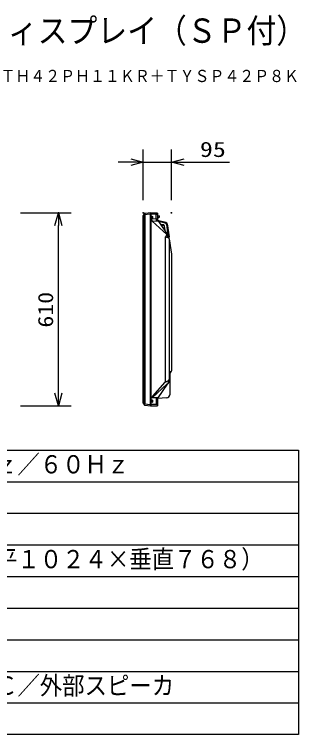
# Model space of a CAD drawing. Units: millimetres, scale not verified. Extents: x -63 to 63, y -57 to 57.
# Drawn here: x 17.5 to 62.5, y -56.5 to 57.4 of the extents above; entities that cross this region are included whole.
import ezdxf
from ezdxf.enums import TextEntityAlignment as Align

# ---------------------------------------------------------------- set-up
doc = ezdxf.new("R2010")
doc.units = ezdxf.units.MM
doc.header["$LTSCALE"] = 0.190236
doc.header["$PDMODE"] = 32
doc.header["$PDSIZE"] = 0.0951
for name, color, linetype in [('0-0_TOUROKU', 1, 'Continuous'), ('0-1_MOJI1', 2, 'Continuous'), ('0-2_WAKU', 1, 'Continuous'), ('0-3_GAIKEI', 1, 'Continuous'), ('0-4_SUNPO', 3, 'Continuous'), ('0-5_DEFPOINTS', 7, 'Continuous')]:
    doc.layers.add(name, color=color, linetype=linetype)
doc.styles.add('ＭＳ ゴシック', font='')
doc.styles.get('ＭＳ ゴシック').set_extended_font_data('MS Gothic')

# ---------------------------------------------------------------- blocks, each defined once
blk = doc.blocks.new('_OPEN30')
at = {"layer": '0-5_DEFPOINTS'}
blk.add_line((0, 0), (-1, 0), dxfattribs=at)
blk.add_lwpolyline([(-1, 0.26795), (0, 0), (-1, -0.26795)], dxfattribs=at)

msp = doc.modelspace()

# ---------------------------------------------------------------- linework, layer by layer
at = {"layer": '0-2_WAKU', "color": 4}
for p, q in [((-62.5001, -11.5), (62.5001, -11.5)), ((62.5001, -11.5), (62.5001, -56.5001)), ((62.5001, -56.5001), (-62.5001, -56.5001))]:
    msp.add_line(p, q, dxfattribs=at)
at = {"layer": '0-2_WAKU'}
for p, q in [((-62.5001, -16.5), (62.5001, -16.5)), ((-62.5001, -21.5), (62.5001, -21.5)), ((-62.5001, -26.5), (62.5001, -26.5)), ((-62.5001, -31.5001), (62.5001, -31.5001)), ((-62.5001, -36.5001), (62.5001, -36.5001)), ((-62.5001, -41.5001), (62.5001, -41.5001)), ((-62.5001, -46.5001), (62.5001, -46.5001)), ((-62.5001, -51.5001), (62.5001, -51.5001))]:
    msp.add_line(p, q, dxfattribs=at)
at = {"layer": '0-3_GAIKEI'}
for p, q in [((38.0707, 25.6734), (37.9164, 25.4265)), ((38.0707, -4.1642), (38.0707, 25.8802)), ((39.0528, 25.802), (38.0707, 25.7033)), ((38.1304, 25.9152), (38.1304, -4.1641)), ((39.0528, -4.4927), (39.0528, 26.002)), ((39.0528, 25.802), (39.1072, 25.802)), ((39.1072, 26.0061), (39.1072, -4.4969)), ((39.1072, 25.8116), (39.1274, 25.8116)), ((39.2633, 25.0597), (39.1072, 25.0654)), ((39.932, 25.8116), (39.1274, 25.8116)), ((39.932, 25.033), (39.932, 25.8116)), ((39.932, 25.8116), (40.1364, 25.8116)), ((40.3609, 25.4741), (40.1364, 25.4813)), ((40.1364, 25.2604), (40.3892, 25.2718)), ((40.3765, 25.4879), (40.3765, 25.5173)), ((40.392, 25.5323), (40.4282, 25.5311)), ((40.4765, 25.4081), (40.4765, 25.4811)), ((39.3139, 24.7265), (40.2414, 24.736)), ((39.3139, 24.7265), (41.6206, 22.5953)), ((40.1364, 25.0266), (39.3468, 25.0566)), ((41.3821, 24.4015), (40.2678, 24.7045)), ((41.0535, 24.134), (40.6552, 24.1479)), ((40.6838, 24.1073), (41.0189, 24.0956)), ((41.2134, 23.9273), (41.2132, 23.9273)), ((41.2134, 23.9273), (41.3113, 23.2155)), ((41.2512, 23.9122), (41.2444, 23.9616)), ((41.5769, 24.1916), (41.8083, 22.5093)), ((41.3594, 23.1472), (41.2678, 23.8127)), ((41.6138, 22.5312), (41.4068, 22.253)), ((41.4068, -0.7437), (41.4068, 22.253)), ((42.0266, 21.9104), (42.0266, -0.4129)), ((42.0266, 0.7565), (42.3642, 1.0397)), ((39.3139, -3.2173), (41.6922, -1.0258)), ((39.3978, -2.9654), (41.3945, -0.7542)), ((40.2414, -3.2267), (39.1902, -3.216)), ((38.0907, -4.1961), (37.9241, -3.9295)), ((38.0907, -4.1961), (39.0528, -4.2927)), ((40.1364, -4.3023), (39.1274, -4.3023)), ((39.932, -3.5238), (39.932, -4.3023)), ((40.1365, -3.4933), (40.1364, -4.4857))]:
    msp.add_line(p, q, dxfattribs=at)
at = {"layer": '0-3_GAIKEI', "color": 7}
for p, q in [((37.9164, -4.0954), (37.9164, 25.6122)), ((38.0707, 25.8802), (37.9241, 25.6462)), ((39.0959, 26.0061), (40.0861, 26.0089)), ((40.1364, 25.9581), (40.1364, 25.0266)), ((41.5004, 24.4892), (40.1791, 24.8338)), ((40.2411, 24.7363), (41.8083, 22.5093)), ((41.696, 24.2794), (41.9854, 22.2202)), ((42.0266, 21.9104), (42.3667, 19.5072)), ((42.3667, 19.5072), (42.3667, 1.0397)), ((42.0266, 0.6378), (42.2773, 0.8482)), ((42.0892, 0.577), (42.0891, -2.7413)), ((40.2414, -3.2267), (41.7613, -1.0559)), ((40.1862, -4.447), (40.1864, -3.3185)), ((41.6153, -3.2407), (40.1864, -3.3313)), ((37.9241, -4.1295), (38.0719, -4.3651)), ((38.13, -4.4001), (39.0552, -4.493)), ((39.0552, -4.493), (40.1471, -4.4912))]:
    msp.add_line(p, q, dxfattribs=at)
msp.add_lwpolyline([(39.0959, 26.0061), (38.2468, 25.9213), (38.1317, 25.9153)], dxfattribs=at)
at = {"layer": '0-3_GAIKEI'}
for points in [[(41.0189, 24.0957), (41.02, 24.0956), (41.0211, 24.0956), (41.0223, 24.0955), (41.0234, 24.0955), (41.0245, 24.0954), (41.0256, 24.0954), (41.0267, 24.0953), (41.0278, 24.0952), (41.029, 24.0951), (41.0301, 24.095), (41.0312, 24.0949), (41.0323, 24.0948), (41.0334, 24.0947), (41.0345, 24.0946), (41.0356, 24.0945), (41.0367, 24.0943), (41.0379, 24.0942), (41.039, 24.0941), (41.0401, 24.0939), (41.0412, 24.0938), (41.0423, 24.0936), (41.0434, 24.0934), (41.0445, 24.0933), (41.0456, 24.0931), (41.0467, 24.0929), (41.0478, 24.0927), (41.0489, 24.0925), (41.05, 24.0923), (41.0511, 24.0921), (41.0522, 24.0919), (41.0533, 24.0917), (41.0544, 24.0915), (41.0555, 24.0913), (41.0566, 24.091), (41.0577, 24.0908), (41.0588, 24.0906), (41.0599, 24.0903), (41.061, 24.0901), (41.0621, 24.0898)], [(41.1321, 24.1151), (41.1298, 24.1162), (41.1275, 24.1173), (41.1251, 24.1183), (41.1228, 24.1192), (41.1204, 24.1202), (41.1181, 24.1211), (41.1157, 24.122), (41.1133, 24.1229), (41.1109, 24.1237), (41.1085, 24.1245), (41.106, 24.1253), (41.1036, 24.126), (41.1012, 24.1267), (41.0987, 24.1274), (41.0963, 24.128), (41.0938, 24.1286), (41.0913, 24.1292), (41.0888, 24.1297), (41.0863, 24.1302), (41.0838, 24.1307), (41.0813, 24.1312), (41.0788, 24.1316), (41.0763, 24.132), (41.0738, 24.1323), (41.0713, 24.1327), (41.0687, 24.133), (41.0662, 24.1332), (41.0637, 24.1334), (41.0611, 24.1336), (41.0586, 24.1338), (41.0561, 24.1339), (41.0535, 24.134)], [(41.0621, 24.0898), (41.0631, 24.0895), (41.0642, 24.0893), (41.0653, 24.089), (41.0664, 24.0887), (41.0675, 24.0884), (41.0686, 24.0881), (41.0696, 24.0878), (41.0707, 24.0875), (41.0718, 24.0872), (41.0729, 24.0869), (41.0739, 24.0866), (41.075, 24.0862), (41.0761, 24.0859), (41.0771, 24.0856), (41.0782, 24.0852), (41.0792, 24.0849), (41.0803, 24.0845), (41.0814, 24.0841), (41.0824, 24.0838), (41.0835, 24.0834), (41.0845, 24.083), (41.0856, 24.0826), (41.0866, 24.0822), (41.0877, 24.0819), (41.0887, 24.0815), (41.0898, 24.081), (41.0908, 24.0806), (41.0918, 24.0802), (41.0929, 24.0798), (41.0939, 24.0794), (41.0949, 24.0789), (41.096, 24.0785), (41.097, 24.0781), (41.098, 24.0776), (41.099, 24.0771), (41.1001, 24.0767), (41.1011, 24.0762), (41.1021, 24.0757), (41.1031, 24.0753)], [(41.1031, 24.0753), (41.1041, 24.0748), (41.1051, 24.0743), (41.1061, 24.0738), (41.1071, 24.0733), (41.1081, 24.0728), (41.1091, 24.0723), (41.1101, 24.0718), (41.1111, 24.0713), (41.1121, 24.0707), (41.1131, 24.0702), (41.1141, 24.0697), (41.115, 24.0691), (41.116, 24.0686), (41.117, 24.068), (41.118, 24.0675), (41.1189, 24.0669), (41.1199, 24.0663), (41.1208, 24.0658), (41.1218, 24.0652), (41.1228, 24.0646), (41.1237, 24.064), (41.1247, 24.0634), (41.1256, 24.0628), (41.1265, 24.0622), (41.1275, 24.0616), (41.1284, 24.061), (41.1293, 24.0604), (41.1303, 24.0597), (41.1312, 24.0591), (41.1321, 24.0585), (41.133, 24.0578), (41.1339, 24.0572), (41.1349, 24.0565), (41.1358, 24.0559), (41.1367, 24.0552), (41.1376, 24.0545), (41.1385, 24.0539), (41.1393, 24.0532), (41.1402, 24.0525)], [(41.2078, 24.0527), (41.2063, 24.0547), (41.2048, 24.0568), (41.2032, 24.0588), (41.2016, 24.0607), (41.2, 24.0627), (41.1983, 24.0647), (41.1967, 24.0666), (41.195, 24.0685), (41.1933, 24.0703), (41.1915, 24.0722), (41.1898, 24.074), (41.188, 24.0758), (41.1862, 24.0776), (41.1843, 24.0794), (41.1825, 24.0811), (41.1806, 24.0829), (41.1787, 24.0845), (41.1768, 24.0862), (41.1749, 24.0879), (41.1729, 24.0895), (41.1709, 24.0911), (41.1689, 24.0926), (41.1669, 24.0942), (41.1648, 24.0957), (41.1628, 24.0972), (41.1607, 24.0986), (41.1586, 24.1001), (41.1565, 24.1015), (41.1544, 24.1029), (41.1522, 24.1042), (41.15, 24.1056), (41.1478, 24.1069), (41.1456, 24.1081), (41.1434, 24.1094), (41.1412, 24.1106), (41.1389, 24.1118), (41.1367, 24.1129), (41.1344, 24.114), (41.1321, 24.1151)], [(41.1402, 24.0525), (41.1411, 24.0518), (41.142, 24.0511), (41.1429, 24.0504), (41.1437, 24.0497), (41.1446, 24.049), (41.1455, 24.0483), (41.1463, 24.0476), (41.1472, 24.0469), (41.1481, 24.0462), (41.1489, 24.0454), (41.1497, 24.0447), (41.1506, 24.044), (41.1514, 24.0432), (41.1523, 24.0425), (41.1531, 24.0417), (41.1539, 24.041), (41.1547, 24.0402), (41.1555, 24.0394), (41.1563, 24.0387), (41.1572, 24.0379), (41.158, 24.0371), (41.1587, 24.0363), (41.1595, 24.0355), (41.1603, 24.0347), (41.1611, 24.0339), (41.1619, 24.0331), (41.1627, 24.0323), (41.1634, 24.0315), (41.1642, 24.0307), (41.165, 24.0299), (41.1657, 24.029), (41.1665, 24.0282), (41.1672, 24.0274), (41.168, 24.0265), (41.1687, 24.0257), (41.1694, 24.0249), (41.1701, 24.024), (41.1709, 24.0231), (41.1716, 24.0223)], [(41.1716, 24.0223), (41.1723, 24.0214), (41.173, 24.0206), (41.1737, 24.0197), (41.1744, 24.0188), (41.1751, 24.0179), (41.1758, 24.017), (41.1765, 24.0162), (41.1771, 24.0153), (41.1778, 24.0144), (41.1785, 24.0135), (41.1791, 24.0126), (41.1798, 24.0117), (41.1804, 24.0108), (41.1811, 24.0098), (41.1817, 24.0089), (41.1824, 24.008), (41.183, 24.0071), (41.1836, 24.0061), (41.1842, 24.0052), (41.1848, 24.0043), (41.1854, 24.0033), (41.186, 24.0024), (41.1866, 24.0014), (41.1872, 24.0005), (41.1878, 23.9995), (41.1884, 23.9986), (41.189, 23.9976), (41.1895, 23.9967), (41.1901, 23.9957), (41.1906, 23.9947), (41.1912, 23.9937), (41.1917, 23.9928), (41.1923, 23.9918), (41.1928, 23.9908), (41.1933, 23.9898), (41.1939, 23.9888), (41.1944, 23.9878), (41.1949, 23.9868), (41.1954, 23.9858)], [(41.1954, 23.9858), (41.1959, 23.9848), (41.1964, 23.9838), (41.1969, 23.9828), (41.1973, 23.9818), (41.1978, 23.9808), (41.1983, 23.9798), (41.1987, 23.9788), (41.1992, 23.9777), (41.1996, 23.9767), (41.2001, 23.9757), (41.2005, 23.9746), (41.2009, 23.9736), (41.2014, 23.9726), (41.2018, 23.9715), (41.2022, 23.9705), (41.2026, 23.9695), (41.203, 23.9684), (41.2034, 23.9674), (41.2038, 23.9663), (41.2042, 23.9653), (41.2045, 23.9642), (41.2049, 23.9632), (41.2053, 23.9621), (41.2056, 23.961), (41.206, 23.96), (41.2063, 23.9589), (41.2067, 23.9578), (41.207, 23.9568), (41.2073, 23.9557), (41.2076, 23.9546), (41.2079, 23.9536), (41.2082, 23.9525), (41.2085, 23.9514), (41.2088, 23.9503), (41.2091, 23.9492), (41.2094, 23.9481), (41.2097, 23.9471), (41.2099, 23.946), (41.2102, 23.9449)], [(41.2444, 23.9616), (41.2441, 23.9641), (41.2437, 23.9666), (41.2433, 23.9692), (41.2428, 23.9717), (41.2423, 23.9742), (41.2418, 23.9766), (41.2413, 23.9791), (41.2407, 23.9816), (41.2401, 23.9841), (41.2395, 23.9865), (41.2388, 23.989), (41.2381, 23.9914), (41.2373, 23.9939), (41.2366, 23.9963), (41.2358, 23.9987), (41.235, 24.0011), (41.2341, 24.0035), (41.2332, 24.0059), (41.2323, 24.0083), (41.2313, 24.0106), (41.2304, 24.013), (41.2294, 24.0153), (41.2283, 24.0176), (41.2273, 24.0199), (41.2262, 24.0222), (41.225, 24.0245), (41.2239, 24.0268), (41.2227, 24.029), (41.2215, 24.0313), (41.2202, 24.0335), (41.219, 24.0357), (41.2177, 24.0379), (41.2163, 24.04), (41.215, 24.0422), (41.2136, 24.0443), (41.2122, 24.0464), (41.2108, 24.0485), (41.2093, 24.0506), (41.2078, 24.0527)], [(41.2102, 23.9449), (41.2104, 23.9438), (41.2107, 23.9427), (41.2109, 23.9416), (41.2112, 23.9405), (41.2114, 23.9394), (41.2116, 23.9383), (41.2118, 23.9372), (41.212, 23.9361), (41.2122, 23.935), (41.2124, 23.9339), (41.2126, 23.9328), (41.2128, 23.9317), (41.213, 23.9306), (41.2131, 23.9295), (41.2133, 23.9284), (41.2134, 23.9273)], [(41.2134, 23.9273), (41.2132, 23.9273), (41.3111, 23.2159)], [(41.2563, 23.8833), (41.2562, 23.8842), (41.256, 23.8851), (41.2558, 23.886), (41.2557, 23.8869), (41.2555, 23.8878), (41.2554, 23.8887), (41.2552, 23.8896), (41.255, 23.8905), (41.2549, 23.8914), (41.2547, 23.8923), (41.2546, 23.8932), (41.2544, 23.8941), (41.2542, 23.895), (41.2541, 23.8959), (41.2539, 23.8968), (41.2537, 23.8977), (41.2536, 23.8986), (41.2534, 23.8995), (41.2533, 23.9004), (41.2531, 23.9013), (41.253, 23.9022), (41.2528, 23.9031), (41.2526, 23.904), (41.2525, 23.9049), (41.2523, 23.9058), (41.2522, 23.9067), (41.252, 23.9076), (41.2519, 23.9085), (41.2517, 23.9094), (41.2515, 23.9103), (41.2514, 23.9112), (41.2512, 23.9122)], [(41.2625, 23.8481), (41.2623, 23.849), (41.2622, 23.8499), (41.262, 23.8508), (41.2619, 23.8517), (41.2617, 23.8526), (41.2616, 23.8535), (41.2614, 23.8544), (41.2613, 23.8553), (41.2611, 23.8562), (41.2609, 23.8571), (41.2608, 23.858), (41.2606, 23.8589), (41.2605, 23.8598), (41.2603, 23.8607), (41.2602, 23.8616), (41.26, 23.8625), (41.2599, 23.8634), (41.2597, 23.8643), (41.2595, 23.8652), (41.2594, 23.8661), (41.2592, 23.867), (41.2591, 23.8679), (41.2589, 23.8688), (41.2588, 23.8697), (41.2586, 23.8706), (41.2584, 23.8716), (41.2583, 23.8725), (41.2581, 23.8734), (41.258, 23.8743), (41.2578, 23.8752), (41.2576, 23.8761), (41.2575, 23.877), (41.2573, 23.8779), (41.2571, 23.8788), (41.257, 23.8797), (41.2568, 23.8806), (41.2567, 23.8815), (41.2565, 23.8824), (41.2563, 23.8833)], [(41.2678, 23.8127), (41.2677, 23.8136), (41.2676, 23.8146), (41.2675, 23.8155), (41.2673, 23.8164), (41.2672, 23.8173), (41.2671, 23.8182), (41.2669, 23.8191), (41.2668, 23.82), (41.2667, 23.8209), (41.2665, 23.8218), (41.2664, 23.8227), (41.2663, 23.8236), (41.2662, 23.8245), (41.266, 23.8254), (41.2659, 23.8263), (41.2657, 23.8273), (41.2656, 23.8282), (41.2655, 23.8291), (41.2653, 23.83), (41.2652, 23.8309), (41.2651, 23.8318), (41.2649, 23.8327), (41.2648, 23.8336), (41.2646, 23.8345), (41.2645, 23.8354), (41.2644, 23.8363), (41.2642, 23.8372), (41.2641, 23.8381), (41.2639, 23.839), (41.2638, 23.8399), (41.2636, 23.8408), (41.2635, 23.8417), (41.2634, 23.8426), (41.2632, 23.8435), (41.2631, 23.8445), (41.2629, 23.8454), (41.2628, 23.8463), (41.2626, 23.8472), (41.2625, 23.8481)]]:
    msp.add_lwpolyline(points, dxfattribs=at)
at = {"layer": '0-3_GAIKEI', "color": 7}
for centre, radius, start, end in [((37.9795, 25.6159), 0.0632, 151.32078, 183.40712), ((38.1343, 25.8403), 0.0751, 91.98272, 147.90428), ((40.0904, 25.9628), 0.0463, 354.14872, 95.32435), ((40.588, 25.0254), 0.4516, 179.848, 219.81057), ((41.4484, 24.2446), 0.25, 7.99995, 78.00011), ((41.2391, 21.9625), 0.7892, 356.21448, 43.85132), ((42.3369, 0.5747), 0.2477, 131.27892, 180.23853), ((42.1351, 1.0312), 0.2318, 307.87682, 2.1232), ((41.2079, -0.4513), 0.8197, 312.4682, 2.68144), ((41.5891, -2.7413), 0.5, 273, 360), ((38.1356, -4.3251), 0.0752, 212.11892, 265.70806), ((40.1364, -4.4423), 0.05, 270, 356.76376)]:
    msp.add_arc(centre, radius, start, end, dxfattribs=at)
at = {"layer": '0-3_GAIKEI'}
for centre, radius, start, end in [((39.6244, 25.0604), 0.4559, 179.64801, 227.07901), ((40.3619, 25.4886), 0.0145, 265.98753, 357.44031), ((40.3915, 25.5173), 0.015, 88, 180), ((40.3264, 25.4081), 0.15, 294.68222, 359.99926), ((40.4265, 25.4811), 0.05, 0.00001, 88.00001), ((40.39, 25.0306), 0.458, 179.69307, 220.51863), ((41.3299, 24.1577), 0.2493, 7.80925, 77.92644), ((75.0209, 121.7306), 105.0033, 251.32959, 251.5352), ((41.5727, 22.568), 0.0551, 318.14677, 29.7127), ((40.9577, 21.6595), 1.1468, 29.34812, 54.68932), ((41.5091, 22.304), 0.3069, 326.14445, 33.85555), ((41.6055, 21.5788), 0.5764, 55.92859, 74.03878), ((41.8215, 21.8783), 0.2077, 8.90766, 59.00386), ((41.2854, 21.9086), 0.7412, 0.14362, 24.97347), ((72.6175, -93.076), 97.4646, 108.45511, 108.67661), ((41.265, -0.395), 0.7618, 304.10439, 358.65072), ((41.6841, -0.2553), 0.377, 282.2297, 335.28629), ((40.4403, -4.0392), 1.4967, 134.04187, 152.95779), ((40.39, -3.5213), 0.458, 139.48134, 180.30703), ((40.5859, -3.5162), 0.45, 139.95379, 176.75951), ((37.971, -4.1011), 0.0548, 174.09929, 211.22709)]:
    msp.add_arc(centre, radius, start, end, dxfattribs=at)
for centre, major_axis, ratio in [((39.3081, 25.2635), (0.0073, 0.2549), 0.255245), ((39.3043, -3.7762), (0.0042, -0.2321), 0.31065)]:
    msp.add_ellipse(centre, major_axis=major_axis, ratio=ratio, dxfattribs=at)
at = {"layer": '0-4_SUNPO'}
for p, q in [((37.9164, 28.0285), (37.9164, 36.0286)), ((42.3665, 28.0285), (42.3665, 36.0286)), ((35.9164, 34.0286), (33.9164, 34.0286)), ((37.9164, 34.0286), (42.3665, 34.0286)), ((44.3665, 34.0286), (51.5331, 34.0286)), ((18.47, 26.0086), (26.47, 26.0086)), ((24.47, -2.4914), (24.47, 24.0086)), ((18.47, -4.4914), (26.47, -4.4914))]:
    msp.add_line(p, q, dxfattribs=at)
at = {"layer": '0-5_DEFPOINTS'}
for p in [(42.3665, 34.0286), (24.47, 26.0086), (37.9164, 26.0285), (42.3665, 26.0285)]:
    msp.add_point(p, dxfattribs=at)

# ---------------------------------------------------------------- block references
at = {"layer": '0-4_SUNPO', "xscale": 2, "yscale": 2}
msp.add_blockref('_OPEN30', (37.9164, 34.0286), dxfattribs=at)
for p, rotation in [((42.3665, 34.0286), 180), ((24.47, 26.0086), 90), ((24.47, -4.4914), 270)]:
    msp.add_blockref('_OPEN30', p, dxfattribs=dict(at, rotation=rotation))

# ---------------------------------------------------------------- texts
at = {"layer": '0-0_TOUROKU', "style": 'ＭＳ ゴシック', "width": 0.9}
msp.add_text('ＴＨ４２ＰＨ１１ＫＲ＋ＴＹＳＰ４２Ｐ８Ｋ', height=1.925, dxfattribs=at).set_placement((15.3, 46.13), align=Align.BOTTOM_LEFT)
at = {"layer": '0-1_MOJI1', "style": 'ＭＳ ゴシック', "width": 0.9}
for s, height, p in [('ハイビジョンプラズマディスプレイ（ＳＰ付）', 3.848, (-35.5001, 51.7599)), ('ＡＣ１００Ｖ\u3000５０Ｈｚ／６０Ｈｚ', 2.887, (-21, -16.0551)), ('７８６４３２画素（水平１０２４×垂直７６８）', 2.887, (-21, -31.0552)), ('ビデオ／Ｓビデオ／ＰＣ／外部スピーカ', 2.887, (-21, -51.0552))]:
    msp.add_text(s, height=height, dxfattribs=at).set_placement(p, align=Align.BOTTOM_LEFT)
at = {"layer": '0-4_SUNPO', "style": 'ＭＳ ゴシック', "width": 1.25}
msp.add_text('95', height=2.406, dxfattribs=at).set_placement((46.8829, 34.1381), align=Align.BOTTOM_LEFT)
at = {"layer": '0-4_SUNPO', "style": 'ＭＳ ゴシック', "width": 1.15}
msp.add_text('610', height=2.406, rotation=90, dxfattribs=at).set_placement((24.3604, 7.8715), align=Align.BOTTOM_LEFT)

doc.saveas('drawing.dxf')
